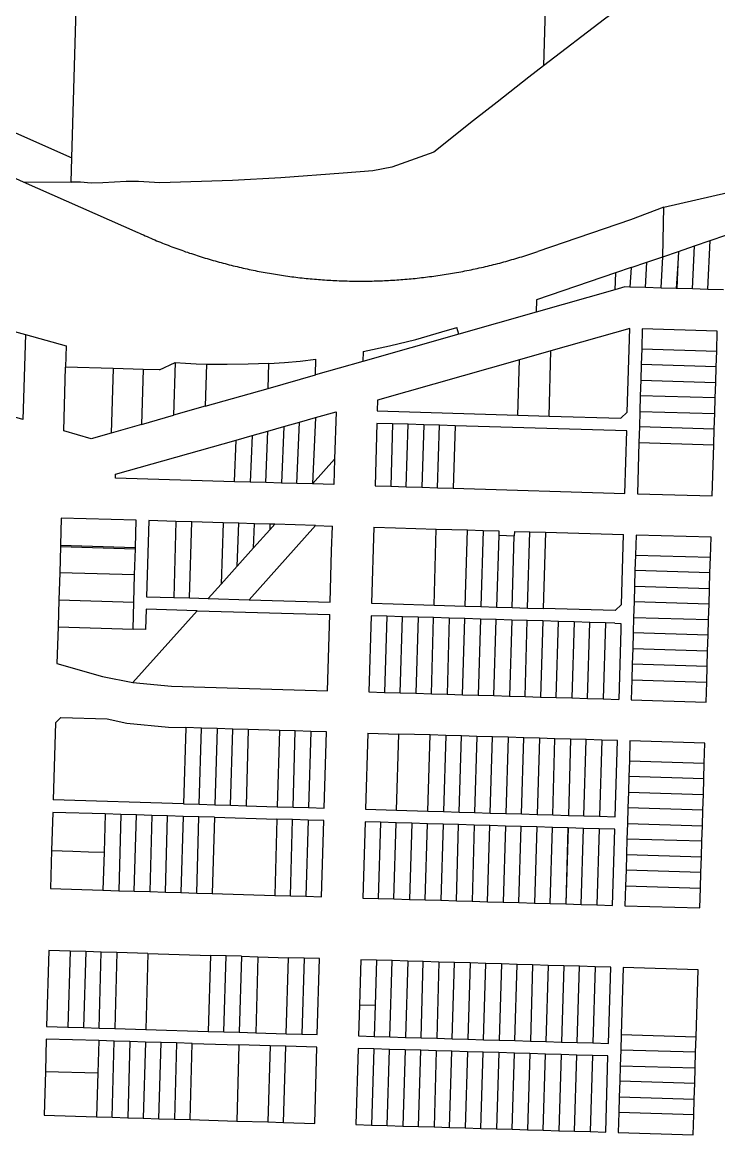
# Model space of a CAD drawing. Header units: inches. Extents: x 486468 to 494399, y 5455955 to 5460553.
# Drawn here: x 492407 to 492747, y 5458641 to 5459184 of the extents above; entities that cross this region are included whole.
import ezdxf

# ---------------------------------------------------------------- set-up
doc = ezdxf.new("R2010")
doc.units = ezdxf.units.IN
doc.header["$MEASUREMENT"] = 0
doc.layers.add('ParcelLines', color=10, linetype='Continuous')

msp = doc.modelspace()

# ---------------------------------------------------------------- linework, layer by layer
at = {"layer": 'ParcelLines', "color": 1}
for p, q in [((492671.869, 5459509.918), (492661.669, 5459162.562)), ((492431.517, 5459117.649), (492438.101, 5459342.089)), ((492101.501, 5459263.64), (492431.517, 5459117.649)), ((492310.019, 5459149.29), (492407.86, 5459105.993)), ((492431.169, 5459105.8), (492431.517, 5459117.649)), ((492720.437, 5459093.59), (492791.538, 5459109.91)), ((492407.86, 5459105.993), (492431.169, 5459105.8)), ((492407.86, 5459105.993), (492463.726, 5459081.256)), ((492719.868, 5459069.427), (492720.437, 5459093.59)), ((492735.272, 5459074.683), (492742.974, 5459077.298)), ((492742.974, 5459077.298), (492750.624, 5459079.9)), ((492719.868, 5459069.427), (492727.52, 5459072.037)), ((492727.52, 5459072.037), (492727.236, 5459066.012)), ((492727.52, 5459072.037), (492735.272, 5459074.683)), ((492734.309, 5459053.698), (492735.272, 5459074.683)), ((492704.415, 5459064.165), (492712.117, 5459066.781)), ((492711.409, 5459054.371), (492712.117, 5459066.781)), ((492712.117, 5459066.781), (492719.868, 5459069.427)), ((492696.823, 5459061.489), (492658.275, 5459048.311)), ((492696.823, 5459061.489), (492696.52, 5459053.289)), ((492704.415, 5459064.165), (492696.823, 5459061.489)), ((492704.415, 5459064.165), (492703.808, 5459054.596)), ((492727.236, 5459066.012), (492726.659, 5459053.922)), ((492696.52, 5459053.289), (492658.073, 5459042.351)), ((492701.371, 5459054.669), (492696.52, 5459053.289)), ((492703.808, 5459054.596), (492701.371, 5459054.669)), ((492711.409, 5459054.371), (492703.808, 5459054.596)), ((492719.059, 5459054.147), (492711.409, 5459054.371)), ((492726.409, 5459053.933), (492719.059, 5459054.147)), ((492726.659, 5459053.922), (492726.409, 5459053.933)), ((492734.309, 5459053.698), (492726.659, 5459053.922)), ((492741.908, 5459053.474), (492734.309, 5459053.698)), ((492749.508, 5459053.249), (492741.908, 5459053.474)), ((492658.275, 5459048.311), (492658.073, 5459042.351)), ((492658.073, 5459042.351), (492620.39, 5459031.63)), ((492383.382, 5459038.592), (492408.895, 5459031.445)), ((492612.042, 5459032.752), (492619.465, 5459034.906)), ((492620.39, 5459031.63), (492619.465, 5459034.906)), ((492703.768, 5459034.359), (492665.319, 5459023.448)), ((492702.568, 5458993.608), (492703.768, 5459034.359)), ((492709.868, 5459034.159), (492709.578, 5459024.458)), ((492746.468, 5459033.059), (492709.868, 5459034.159)), ((492408.895, 5459031.445), (492407.683, 5458990.034)), ((492408.895, 5459031.445), (492428.832, 5459025.861)), ((492620.39, 5459031.63), (492573.485, 5459018.285)), ((492746.168, 5459023.359), (492746.468, 5459033.059)), ((492428.832, 5459025.861), (492428.562, 5459015.536)), ((492573.635, 5459023.161), (492573.485, 5459018.285)), ((492665.319, 5459023.448), (492649.969, 5459019.088)), ((492664.419, 5458991.667), (492665.319, 5459023.448)), ((492709.578, 5459024.458), (492709.348, 5459016.858)), ((492709.578, 5459024.458), (492746.168, 5459023.359)), ((492745.938, 5459015.759), (492746.168, 5459023.359)), ((492474.305, 5459014.172), (492482.039, 5459017.79)), ((492482.039, 5459017.79), (492481.231, 5458992.039)), ((492527.66, 5459017.549), (492527.654, 5459017.29)), ((492550.416, 5459011.722), (492550.669, 5459019.372)), ((492573.485, 5459018.285), (492550.416, 5459011.722)), ((492649.969, 5459019.088), (492580.772, 5458999.456)), ((492427.649, 5458984.372), (492428.562, 5459015.536)), ((492451.738, 5459014.845), (492428.562, 5459015.536)), ((492451.738, 5459014.845), (492450.818, 5458983.386)), ((492466.31, 5459014.41), (492451.738, 5459014.845)), ((492466.31, 5459014.41), (492465.525, 5458987.57)), ((492474.305, 5459014.172), (492466.31, 5459014.41)), ((492497.241, 5459017.026), (492496.605, 5458996.413)), ((492527.355, 5459005.161), (492527.654, 5459017.29)), ((492709.348, 5459016.858), (492709.128, 5459009.208)), ((492745.708, 5459008.108), (492745.938, 5459015.759)), ((492527.355, 5459005.161), (492550.416, 5459011.722)), ((492709.128, 5459009.208), (492708.898, 5459001.608)), ((492745.478, 5459000.508), (492745.708, 5459008.108)), ((492496.605, 5458996.413), (492527.355, 5459005.161)), ((492708.898, 5459001.608), (492708.668, 5458993.958)), ((492407.683, 5458990.034), (492372.514, 5458999.884)), ((492496.605, 5458996.413), (492481.231, 5458992.039)), ((492580.772, 5458999.456), (492580.572, 5458994.206)), ((492745.248, 5458992.908), (492745.478, 5459000.508)), ((492465.525, 5458987.57), (492481.231, 5458992.039)), ((492542.723, 5458988.725), (492550.473, 5458990.915)), ((492550.473, 5458990.915), (492549.023, 5458958.515)), ((492550.473, 5458990.915), (492560.473, 5458993.756)), ((492560.473, 5458993.756), (492559.763, 5458970.685)), ((492580.572, 5458994.206), (492649.169, 5458992.127)), ((492649.169, 5458992.127), (492664.419, 5458991.667)), ((492664.419, 5458991.667), (492699.418, 5458990.608)), ((492699.418, 5458990.608), (492702.568, 5458993.608)), ((492708.668, 5458993.958), (492708.438, 5458986.358)), ((492708.668, 5458993.958), (492745.248, 5458992.908)), ((492745.008, 5458985.258), (492745.248, 5458992.908)), ((492465.525, 5458987.57), (492450.818, 5458983.386)), ((492527.275, 5458984.335), (492535.024, 5458986.535)), ((492535.024, 5458986.535), (492533.825, 5458958.964)), ((492535.024, 5458986.535), (492542.723, 5458988.725)), ((492580.422, 5458988.106), (492579.522, 5458957.605)), ((492588.022, 5458987.876), (492580.422, 5458988.106)), ((492588.022, 5458987.876), (492587.122, 5458957.375)), ((492595.671, 5458987.646), (492588.022, 5458987.876)), ((492594.722, 5458957.144), (492595.671, 5458987.646)), ((492603.271, 5458987.416), (492595.671, 5458987.646)), ((492603.271, 5458987.416), (492602.371, 5458956.915)), ((492610.87, 5458987.186), (492603.271, 5458987.416)), ((492609.97, 5458956.685), (492610.87, 5458987.186)), ((492618.52, 5458986.947), (492610.87, 5458987.186)), ((492618.52, 5458986.947), (492617.62, 5458956.445)), ((492702.268, 5458984.407), (492618.52, 5458986.947)), ((492708.438, 5458986.358), (492708.218, 5458978.757)), ((492745.008, 5458985.258), (492708.438, 5458986.358)), ((492744.778, 5458977.658), (492745.008, 5458985.258)), ((492440.991, 5458980.59), (492427.649, 5458984.372)), ((492450.818, 5458983.386), (492440.991, 5458980.59)), ((492452.928, 5458963.253), (492511.775, 5458979.944)), ((492511.775, 5458979.944), (492519.525, 5458982.145)), ((492519.525, 5458982.145), (492518.625, 5458959.414)), ((492519.525, 5458982.145), (492527.275, 5458984.335)), ((492526.225, 5458959.184), (492527.275, 5458984.335)), ((492701.368, 5458953.906), (492702.268, 5458984.407)), ((492708.218, 5458978.757), (492707.468, 5458953.756)), ((492744.018, 5458952.657), (492744.778, 5458977.658)), ((492549.023, 5458958.515), (492559.763, 5458970.685)), ((492559.763, 5458970.685), (492559.373, 5458958.205)), ((492452.878, 5458961.353), (492452.928, 5458963.253)), ((492510.975, 5458959.644), (492452.878, 5458961.353)), ((492518.625, 5458959.414), (492510.975, 5458959.644)), ((492526.225, 5458959.184), (492518.625, 5458959.414)), ((492533.825, 5458958.964), (492526.225, 5458959.184)), ((492541.423, 5458958.745), (492533.825, 5458958.964)), ((492549.023, 5458958.515), (492541.423, 5458958.745)), ((492559.373, 5458958.205), (492549.023, 5458958.515)), ((492579.522, 5458957.605), (492587.122, 5458957.375)), ((492587.122, 5458957.375), (492594.722, 5458957.144)), ((492594.722, 5458957.144), (492602.371, 5458956.915)), ((492602.371, 5458956.915), (492609.97, 5458956.685)), ((492609.97, 5458956.685), (492617.62, 5458956.445)), ((492617.62, 5458956.445), (492701.368, 5458953.906)), ((492707.468, 5458953.756), (492744.018, 5458952.657)), ((492426.429, 5458941.901), (492426.039, 5458928.601)), ((492462.978, 5458940.852), (492426.429, 5458941.901)), ((492462.587, 5458927.552), (492462.978, 5458940.852)), ((492469.077, 5458940.652), (492467.977, 5458903.502)), ((492482.376, 5458940.262), (492469.077, 5458940.652)), ((492482.376, 5458940.262), (492481.276, 5458903.107)), ((492490.076, 5458940.032), (492482.376, 5458940.262)), ((492488.976, 5458902.884), (492490.076, 5458940.032)), ((492505.325, 5458939.583), (492490.076, 5458940.032)), ((492505.325, 5458939.583), (492504.44, 5458909.703)), ((492512.975, 5458939.353), (492505.325, 5458939.583)), ((492512.314, 5458918.49), (492512.975, 5458939.353)), ((492520.625, 5458939.133), (492512.975, 5458939.353)), ((492550.463, 5458938.243), (492518.045, 5458902.023)), ((492520.276, 5458927.365), (492520.625, 5458939.133)), ((492528.143, 5458936.147), (492520.276, 5458927.365)), ((492528.225, 5458938.903), (492520.625, 5458939.133)), ((492528.225, 5458938.903), (492528.143, 5458936.147)), ((492528.143, 5458936.147), (492530.555, 5458938.833)), ((492530.555, 5458938.833), (492528.225, 5458938.903)), ((492550.463, 5458938.243), (492530.555, 5458938.833)), ((492550.463, 5458938.243), (492558.673, 5458938.003)), ((492578.872, 5458937.454), (492577.773, 5458900.304)), ((492608.271, 5458899.374), (492609.37, 5458936.534)), ((492609.37, 5458936.534), (492624.62, 5458936.065)), ((492624.62, 5458936.065), (492632.22, 5458935.835)), ((492632.22, 5458935.835), (492639.87, 5458935.605)), ((492639.82, 5458933.505), (492638.72, 5458898.455)), ((492639.87, 5458935.605), (492639.82, 5458933.505)), ((492639.82, 5458933.505), (492647.419, 5458933.255)), ((492646.319, 5458898.225), (492647.419, 5458933.255)), ((492647.469, 5458935.405), (492647.419, 5458933.255)), ((492647.469, 5458935.405), (492655.069, 5458935.185)), ((492655.069, 5458935.185), (492662.718, 5458934.955)), ((492662.718, 5458934.955), (492661.569, 5458897.765)), ((492662.718, 5458934.955), (492700.768, 5458933.805)), ((492699.759, 5458899.656), (492700.768, 5458933.805)), ((492706.818, 5458933.606), (492706.528, 5458923.856)), ((492743.417, 5458932.556), (492706.818, 5458933.606)), ((492743.127, 5458922.756), (492743.417, 5458932.556)), ((492426.019, 5458928.001), (492425.639, 5458915.201)), ((492426.039, 5458928.601), (492426.019, 5458928.001)), ((492462.197, 5458914.102), (492462.567, 5458926.902)), ((492462.567, 5458926.902), (492462.587, 5458927.552)), ((492520.276, 5458927.365), (492512.314, 5458918.49)), ((492706.528, 5458923.856), (492706.308, 5458916.256)), ((492742.897, 5458915.156), (492743.127, 5458922.756)), ((492425.639, 5458915.201), (492425.249, 5458902.001)), ((492512.314, 5458918.49), (492504.44, 5458909.703)), ((492706.308, 5458916.256), (492706.088, 5458908.656)), ((492742.667, 5458907.556), (492742.897, 5458915.156)), ((492461.807, 5458900.902), (492462.197, 5458914.102)), ((492504.44, 5458909.703), (492498.086, 5458902.612)), ((492467.977, 5458903.502), (492481.276, 5458903.107)), ((492706.088, 5458908.656), (492705.868, 5458901.006)), ((492742.437, 5458899.906), (492742.667, 5458907.556)), ((492425.249, 5458902.001), (492424.859, 5458888.801)), ((492425.249, 5458902.001), (492461.807, 5458900.902)), ((492461.427, 5458887.702), (492461.807, 5458900.902)), ((492481.276, 5458903.107), (492488.976, 5458902.884)), ((492488.976, 5458902.884), (492498.086, 5458902.612)), ((492498.086, 5458902.612), (492518.045, 5458902.023)), ((492518.045, 5458902.023), (492557.573, 5458900.853)), ((492608.271, 5458899.374), (492623.52, 5458898.915)), ((492623.52, 5458898.915), (492631.12, 5458898.685)), ((492631.12, 5458898.685), (492638.72, 5458898.455)), ((492638.72, 5458898.455), (492646.319, 5458898.225)), ((492646.319, 5458898.225), (492653.919, 5458897.995)), ((492696.589, 5458896.696), (492699.759, 5458899.656)), ((492705.868, 5458901.006), (492705.638, 5458893.406)), ((492742.217, 5458892.356), (492742.437, 5458899.906)), ((492467.827, 5458897.402), (492467.527, 5458887.502)), ((492492.776, 5458896.662), (492467.827, 5458897.402)), ((492492.776, 5458896.662), (492557.373, 5458894.753)), ((492556.274, 5458857.553), (492557.373, 5458894.753)), ((492577.623, 5458894.204), (492576.522, 5458857.054)), ((492585.221, 5458893.974), (492577.623, 5458894.204)), ((492585.221, 5458893.974), (492584.122, 5458856.824)), ((492592.871, 5458893.744), (492585.221, 5458893.974)), ((492591.772, 5458856.594), (492592.871, 5458893.744)), ((492600.471, 5458893.514), (492592.871, 5458893.744)), ((492608.071, 5458893.284), (492600.471, 5458893.514)), ((492615.721, 5458893.055), (492608.071, 5458893.284)), ((492615.721, 5458893.055), (492614.621, 5458855.915)), ((492623.32, 5458892.825), (492615.721, 5458893.055)), ((492622.171, 5458855.685), (492623.32, 5458892.825)), ((492630.97, 5458892.585), (492623.32, 5458892.825)), ((492653.919, 5458897.995), (492661.569, 5458897.765)), ((492696.589, 5458896.696), (492661.569, 5458897.765)), ((492705.638, 5458893.406), (492705.418, 5458885.856)), ((492424.859, 5458888.801), (492424.329, 5458870.851)), ((492424.859, 5458888.801), (492461.427, 5458887.702)), ((492467.527, 5458887.502), (492461.427, 5458887.702)), ((492630.97, 5458892.585), (492629.77, 5458855.455)), ((492638.57, 5458892.355), (492630.97, 5458892.585)), ((492646.169, 5458892.125), (492638.57, 5458892.355)), ((492646.169, 5458892.125), (492645.019, 5458855.005)), ((492653.769, 5458891.895), (492646.169, 5458892.125)), ((492652.669, 5458854.775), (492653.769, 5458891.895)), ((492661.369, 5458891.665), (492653.769, 5458891.895)), ((492661.369, 5458891.665), (492660.269, 5458854.545)), ((492668.969, 5458891.435), (492661.369, 5458891.665)), ((492667.869, 5458854.314), (492668.969, 5458891.435)), ((492676.619, 5458891.205), (492668.969, 5458891.435)), ((492676.619, 5458891.205), (492675.519, 5458854.084)), ((492684.219, 5458890.975), (492676.619, 5458891.205)), ((492683.119, 5458853.864), (492684.219, 5458890.975)), ((492691.869, 5458890.745), (492684.219, 5458890.975)), ((492696.469, 5458890.606), (492691.869, 5458890.745)), ((492696.469, 5458890.606), (492699.469, 5458890.506)), ((492699.369, 5458887.506), (492698.368, 5458853.405)), ((492699.469, 5458890.506), (492699.369, 5458887.506)), ((492741.987, 5458884.756), (492742.217, 5458892.356)), ((492705.418, 5458885.856), (492705.198, 5458878.206)), ((492741.987, 5458884.756), (492705.418, 5458885.856)), ((492741.768, 5458877.106), (492741.987, 5458884.756)), ((492705.198, 5458878.206), (492704.978, 5458870.605)), ((492741.538, 5458869.506), (492741.768, 5458877.106)), ((492424.329, 5458870.851), (492446.479, 5458864.651)), ((492704.978, 5458870.605), (492704.758, 5458862.955)), ((492741.308, 5458861.856), (492741.538, 5458869.506)), ((492446.479, 5458864.651), (492461.327, 5458861.602)), ((492461.327, 5458861.602), (492480.227, 5458859.852)), ((492704.758, 5458862.955), (492704.468, 5458853.205)), ((492741.018, 5458852.105), (492741.308, 5458861.856)), ((492480.227, 5458859.852), (492556.274, 5458857.553)), ((492576.522, 5458857.054), (492584.122, 5458856.824)), ((492584.122, 5458856.824), (492591.772, 5458856.594)), ((492591.772, 5458856.594), (492599.371, 5458856.374)), ((492599.371, 5458856.374), (492606.971, 5458856.144)), ((492606.971, 5458856.144), (492614.621, 5458855.915)), ((492614.621, 5458855.915), (492622.171, 5458855.685)), ((492622.171, 5458855.685), (492629.77, 5458855.455)), ((492629.77, 5458855.455), (492637.42, 5458855.225)), ((492637.42, 5458855.225), (492645.019, 5458855.005)), ((492645.019, 5458855.005), (492652.669, 5458854.775)), ((492652.669, 5458854.775), (492660.269, 5458854.545)), ((492660.269, 5458854.545), (492667.869, 5458854.314)), ((492667.869, 5458854.314), (492675.519, 5458854.084)), ((492675.519, 5458854.084), (492683.119, 5458853.864)), ((492683.119, 5458853.864), (492690.768, 5458853.635)), ((492690.768, 5458853.635), (492698.368, 5458853.405)), ((492704.468, 5458853.205), (492741.018, 5458852.105)), ((492426.288, 5458844.589), (492423.545, 5458842.001)), ((492426.288, 5458844.589), (492448.732, 5458843.92)), ((492448.732, 5458843.92), (492458.44, 5458841.747)), ((492423.545, 5458842.001), (492422.43, 5458804.351)), ((492458.44, 5458841.747), (492478.733, 5458839.855)), ((492478.733, 5458839.855), (492487.227, 5458839.602)), ((492494.827, 5458839.372), (492487.227, 5458839.602)), ((492502.426, 5458839.142), (492494.827, 5458839.372)), ((492502.426, 5458839.142), (492501.376, 5458801.962)), ((492510.075, 5458838.913), (492502.426, 5458839.142)), ((492517.675, 5458838.693), (492510.075, 5458838.913)), ((492532.926, 5458838.243), (492517.675, 5458838.693)), ((492540.524, 5458838.013), (492532.926, 5458838.243)), ((492548.174, 5458837.783), (492540.524, 5458838.013)), ((492555.774, 5458837.553), (492548.174, 5458837.783)), ((492554.673, 5458800.353), (492555.774, 5458837.553)), ((492575.922, 5458836.954), (492574.823, 5458799.753)), ((492575.922, 5458836.954), (492591.122, 5458836.504)), ((492590.022, 5458799.303), (492591.122, 5458836.504)), ((492606.372, 5458836.044), (492591.122, 5458836.504)), ((492605.222, 5458798.843), (492606.372, 5458836.044)), ((492614.021, 5458835.815), (492606.372, 5458836.044)), ((492621.62, 5458835.584), (492614.021, 5458835.815)), ((492629.22, 5458835.354), (492621.62, 5458835.584)), ((492629.22, 5458835.354), (492628.07, 5458798.154)), ((492636.82, 5458835.124), (492629.22, 5458835.354)), ((492644.42, 5458834.904), (492636.82, 5458835.124)), ((492652.02, 5458834.674), (492644.42, 5458834.904)), ((492659.67, 5458834.444), (492652.02, 5458834.674)), ((492659.67, 5458834.444), (492658.57, 5458797.244)), ((492667.27, 5458834.214), (492659.67, 5458834.444)), ((492674.919, 5458833.984), (492667.27, 5458834.214)), ((492682.518, 5458833.754), (492674.919, 5458833.984)), ((492690.118, 5458833.535), (492682.518, 5458833.754)), ((492690.118, 5458833.535), (492689.019, 5458796.335)), ((492697.768, 5458833.305), (492690.118, 5458833.535)), ((492696.669, 5458796.105), (492697.768, 5458833.305)), ((492703.868, 5458833.105), (492703.568, 5458823.355)), ((492740.417, 5458832.005), (492703.868, 5458833.105)), ((492740.117, 5458822.255), (492740.417, 5458832.005)), ((492703.568, 5458823.355), (492703.339, 5458815.755)), ((492703.568, 5458823.355), (492740.117, 5458822.255)), ((492739.887, 5458814.655), (492740.117, 5458822.255)), ((492703.339, 5458815.755), (492703.109, 5458808.105)), ((492739.657, 5458807.005), (492739.887, 5458814.655)), ((492703.109, 5458808.105), (492702.879, 5458800.505)), ((492739.427, 5458799.405), (492739.657, 5458807.005)), ((492486.127, 5458802.422), (492422.43, 5458804.351)), ((492486.127, 5458802.422), (492493.727, 5458802.192)), ((492493.727, 5458802.192), (492501.376, 5458801.962)), ((492501.376, 5458801.962), (492508.975, 5458801.733)), ((492508.975, 5458801.733), (492516.575, 5458801.503)), ((492516.575, 5458801.503), (492531.825, 5458801.043)), ((492531.825, 5458801.043), (492539.475, 5458800.813)), ((492539.475, 5458800.813), (492547.074, 5458800.583)), ((492547.074, 5458800.583), (492554.673, 5458800.353)), ((492702.879, 5458800.505), (492702.639, 5458792.855)), ((492739.427, 5458799.405), (492702.879, 5458800.505)), ((492422.23, 5458798.251), (492421.71, 5458779.651)), ((492447.828, 5458797.481), (492422.23, 5458798.251)), ((492455.428, 5458797.251), (492447.828, 5458797.481)), ((492455.428, 5458797.251), (492454.428, 5458760.061)), ((492463.078, 5458797.012), (492455.428, 5458797.251)), ((492470.678, 5458796.782), (492463.078, 5458797.012)), ((492478.327, 5458796.552), (492470.678, 5458796.782)), ((492485.927, 5458796.322), (492478.327, 5458796.552)), ((492485.927, 5458796.322), (492484.827, 5458759.151)), ((492493.527, 5458796.092), (492485.927, 5458796.322)), ((492492.476, 5458758.921), (492493.527, 5458796.092)), ((492501.176, 5458795.862), (492493.527, 5458796.092)), ((492501.176, 5458795.862), (492531.625, 5458794.943)), ((492539.275, 5458794.713), (492531.625, 5458794.943)), ((492574.823, 5458799.753), (492590.022, 5458799.303)), ((492590.022, 5458799.303), (492605.222, 5458798.843)), ((492605.222, 5458798.843), (492612.821, 5458798.614)), ((492612.821, 5458798.614), (492620.471, 5458798.384)), ((492620.471, 5458798.384), (492628.07, 5458798.154)), ((492628.07, 5458798.154), (492635.72, 5458797.924)), ((492635.72, 5458797.924), (492643.32, 5458797.704)), ((492643.32, 5458797.704), (492650.92, 5458797.474)), ((492650.92, 5458797.474), (492658.57, 5458797.244)), ((492658.57, 5458797.244), (492666.169, 5458797.014)), ((492666.169, 5458797.014), (492673.819, 5458796.784)), ((492673.819, 5458796.784), (492681.419, 5458796.555)), ((492681.419, 5458796.555), (492689.019, 5458796.335)), ((492689.019, 5458796.335), (492696.669, 5458796.105)), ((492739.188, 5458791.755), (492739.427, 5458799.405)), ((492546.875, 5458794.483), (492539.275, 5458794.713)), ((492546.875, 5458794.483), (492545.774, 5458757.332)), ((492554.523, 5458794.252), (492546.875, 5458794.483)), ((492553.424, 5458757.102), (492554.523, 5458794.252)), ((492574.623, 5458793.653), (492573.473, 5458756.453)), ((492582.223, 5458793.423), (492574.623, 5458793.653)), ((492589.872, 5458793.193), (492582.223, 5458793.423)), ((492597.422, 5458792.973), (492589.872, 5458793.193)), ((492605.021, 5458792.743), (492597.422, 5458792.973)), ((492603.922, 5458755.564), (492605.021, 5458792.743)), ((492612.671, 5458792.514), (492605.021, 5458792.743)), ((492612.671, 5458792.514), (492611.571, 5458755.344)), ((492620.271, 5458792.284), (492612.671, 5458792.514)), ((492619.171, 5458755.124), (492620.271, 5458792.284)), ((492627.92, 5458792.054), (492620.271, 5458792.284)), ((492627.92, 5458792.054), (492626.821, 5458754.904)), ((492635.52, 5458791.834), (492627.92, 5458792.054)), ((492634.421, 5458754.674), (492635.52, 5458791.834)), ((492643.12, 5458791.604), (492635.52, 5458791.834)), ((492643.12, 5458791.604), (492642.02, 5458754.454)), ((492650.77, 5458791.374), (492643.12, 5458791.604)), ((492649.67, 5458754.234), (492650.77, 5458791.374)), ((492658.369, 5458791.144), (492650.77, 5458791.374)), ((492658.369, 5458791.144), (492657.27, 5458754.014)), ((492666.019, 5458790.914), (492658.369, 5458791.144)), ((492664.92, 5458753.794), (492666.019, 5458790.914)), ((492673.619, 5458790.684), (492666.019, 5458790.914)), ((492673.619, 5458790.684), (492672.52, 5458753.574)), ((492673.719, 5458790.684), (492672.62, 5458753.564)), ((492673.719, 5458790.684), (492673.619, 5458790.684)), ((492681.219, 5458790.465), (492673.719, 5458790.684)), ((492680.119, 5458753.345), (492681.219, 5458790.465)), ((492688.869, 5458790.235), (492681.219, 5458790.465)), ((492688.869, 5458790.235), (492687.769, 5458753.124)), ((492696.469, 5458790.005), (492688.869, 5458790.235)), ((492695.368, 5458752.904), (492696.469, 5458790.005)), ((492702.639, 5458792.855), (492702.409, 5458785.255)), ((492702.639, 5458792.855), (492739.188, 5458791.755)), ((492738.958, 5458784.155), (492739.188, 5458791.755)), ((492702.409, 5458785.255), (492702.179, 5458777.655)), ((492738.958, 5458784.155), (492702.409, 5458785.255)), ((492738.728, 5458776.555), (492738.958, 5458784.155)), ((492421.71, 5458779.651), (492421.19, 5458761.056)), ((492432.08, 5458779.331), (492439.679, 5458779.091)), ((492439.679, 5458779.091), (492447.298, 5458778.851)), ((492702.179, 5458777.655), (492701.948, 5458770.005)), ((492702.179, 5458777.655), (492738.728, 5458776.555)), ((492738.498, 5458768.904), (492738.728, 5458776.555)), ((492701.948, 5458770.005), (492701.718, 5458762.404)), ((492738.498, 5458768.904), (492701.948, 5458770.005)), ((492738.268, 5458761.304), (492738.498, 5458768.904)), ((492701.718, 5458762.404), (492701.418, 5458752.704)), ((492701.718, 5458762.404), (492738.268, 5458761.304)), ((492421.19, 5458761.056), (492446.778, 5458760.291)), ((492446.778, 5458760.291), (492454.428, 5458760.061)), ((492454.428, 5458760.061), (492462.028, 5458759.831)), ((492462.028, 5458759.831), (492469.678, 5458759.601)), ((492469.678, 5458759.601), (492477.278, 5458759.371)), ((492477.278, 5458759.371), (492484.827, 5458759.151)), ((492484.827, 5458759.151), (492492.476, 5458758.921)), ((492492.476, 5458758.921), (492500.076, 5458758.691)), ((492500.076, 5458758.691), (492530.575, 5458757.782)), ((492530.575, 5458757.782), (492538.175, 5458757.562)), ((492538.175, 5458757.562), (492545.774, 5458757.332)), ((492545.774, 5458757.332), (492553.424, 5458757.102)), ((492737.968, 5458751.604), (492738.268, 5458761.304)), ((492573.473, 5458756.453), (492581.073, 5458756.233)), ((492581.073, 5458756.233), (492588.723, 5458756.003)), ((492588.723, 5458756.003), (492596.322, 5458755.783)), ((492596.322, 5458755.783), (492603.922, 5458755.564)), ((492603.922, 5458755.564), (492611.571, 5458755.344)), ((492611.571, 5458755.344), (492619.171, 5458755.124)), ((492619.171, 5458755.124), (492626.821, 5458754.904)), ((492626.821, 5458754.904), (492634.421, 5458754.674)), ((492634.421, 5458754.674), (492642.02, 5458754.454)), ((492642.02, 5458754.454), (492649.67, 5458754.234)), ((492649.67, 5458754.234), (492657.27, 5458754.014)), ((492657.27, 5458754.014), (492664.92, 5458753.794)), ((492664.92, 5458753.794), (492672.52, 5458753.574)), ((492672.52, 5458753.574), (492672.62, 5458753.564)), ((492672.62, 5458753.564), (492680.119, 5458753.345)), ((492680.119, 5458753.345), (492687.769, 5458753.124)), ((492687.769, 5458753.124), (492695.368, 5458752.904)), ((492701.418, 5458752.704), (492737.968, 5458751.604)), ((492420.33, 5458730.85), (492419.28, 5458693.75)), ((492430.68, 5458730.54), (492420.33, 5458730.85)), ((492438.33, 5458730.31), (492430.68, 5458730.54)), ((492438.33, 5458730.31), (492437.28, 5458693.21)), ((492445.929, 5458730.08), (492438.33, 5458730.31)), ((492444.829, 5458692.99), (492445.929, 5458730.08)), ((492453.578, 5458729.86), (492445.929, 5458730.08)), ((492453.578, 5458729.86), (492452.479, 5458692.76)), ((492468.728, 5458729.401), (492453.578, 5458729.86)), ((492468.728, 5458729.401), (492467.728, 5458692.301)), ((492468.728, 5458729.401), (492499.226, 5458728.491)), ((492499.226, 5458728.491), (492498.127, 5458691.391)), ((492506.826, 5458728.261), (492499.226, 5458728.491)), ((492505.726, 5458691.161), (492506.826, 5458728.261)), ((492514.376, 5458728.042), (492506.826, 5458728.261)), ((492514.376, 5458728.042), (492513.276, 5458690.942)), ((492514.376, 5458728.042), (492522.362, 5458727.801)), ((492522.362, 5458727.801), (492521.259, 5458690.701)), ((492522.362, 5458727.801), (492537.274, 5458727.352)), ((492536.175, 5458690.252), (492537.274, 5458727.352)), ((492544.874, 5458727.132), (492537.274, 5458727.352)), ((492552.474, 5458726.902), (492544.874, 5458727.132)), ((492551.324, 5458689.802), (492552.474, 5458726.902)), ((492572.624, 5458726.353), (492571.944, 5458704.403)), ((492580.223, 5458726.123), (492572.624, 5458726.353)), ((492587.772, 5458725.903), (492580.223, 5458726.123)), ((492595.422, 5458725.673), (492587.772, 5458725.903)), ((492603.022, 5458725.444), (492595.422, 5458725.673)), ((492610.672, 5458725.214), (492603.022, 5458725.444)), ((492610.672, 5458725.214), (492609.572, 5458688.013)), ((492618.272, 5458724.984), (492610.672, 5458725.214)), ((492617.172, 5458687.783), (492618.272, 5458724.984)), ((492625.871, 5458724.764), (492618.272, 5458724.984)), ((492625.871, 5458724.764), (492624.771, 5458687.563)), ((492633.52, 5458724.534), (492625.871, 5458724.764)), ((492632.421, 5458687.333), (492633.52, 5458724.534)), ((492641.12, 5458724.303), (492633.52, 5458724.534)), ((492641.12, 5458724.303), (492640.021, 5458687.103)), ((492648.77, 5458724.073), (492641.12, 5458724.303)), ((492647.671, 5458686.873), (492648.77, 5458724.073)), ((492656.37, 5458723.843), (492648.77, 5458724.073)), ((492656.37, 5458723.843), (492655.271, 5458686.643)), ((492663.97, 5458723.613), (492656.37, 5458723.843)), ((492663.97, 5458723.613), (492662.87, 5458686.423)), ((492671.62, 5458723.384), (492663.97, 5458723.613)), ((492671.62, 5458723.384), (492670.519, 5458686.194)), ((492679.22, 5458723.164), (492671.62, 5458723.384)), ((492678.119, 5458685.964), (492679.22, 5458723.164)), ((492686.869, 5458722.934), (492679.22, 5458723.164)), ((492686.869, 5458722.934), (492685.669, 5458685.734)), ((492694.469, 5458722.704), (492686.869, 5458722.934)), ((492693.319, 5458685.504), (492694.469, 5458722.704)), ((492700.569, 5458722.504), (492699.579, 5458689.904)), ((492737.067, 5458721.404), (492700.569, 5458722.504)), ((492736.118, 5458688.804), (492737.067, 5458721.404)), ((492571.944, 5458704.403), (492571.474, 5458689.153)), ((492571.944, 5458704.403), (492579.543, 5458704.153)), ((492419.28, 5458693.75), (492429.68, 5458693.44)), ((492429.68, 5458693.44), (492437.28, 5458693.21)), ((492437.28, 5458693.21), (492444.829, 5458692.99)), ((492444.829, 5458692.99), (492452.479, 5458692.76)), ((492452.479, 5458692.76), (492467.728, 5458692.301)), ((492467.728, 5458692.301), (492498.127, 5458691.391)), ((492419.13, 5458687.65), (492418.68, 5458671.849)), ((492444.679, 5458686.89), (492419.13, 5458687.65)), ((492452.279, 5458686.66), (492444.679, 5458686.89)), ((492459.878, 5458686.43), (492452.279, 5458686.66)), ((492467.528, 5458686.201), (492459.878, 5458686.43)), ((492498.127, 5458691.391), (492505.726, 5458691.161)), ((492505.726, 5458691.161), (492513.276, 5458690.942)), ((492513.276, 5458690.942), (492521.259, 5458690.701)), ((492521.259, 5458690.701), (492536.175, 5458690.252)), ((492536.175, 5458690.252), (492543.775, 5458690.022)), ((492543.775, 5458690.022), (492551.324, 5458689.802)), ((492571.474, 5458689.153), (492579.073, 5458688.933)), ((492579.073, 5458688.933), (492586.673, 5458688.703)), ((492586.673, 5458688.703), (492594.322, 5458688.473)), ((492594.322, 5458688.473), (492601.922, 5458688.243)), ((492601.922, 5458688.243), (492609.572, 5458688.013)), ((492609.572, 5458688.013), (492617.172, 5458687.783)), ((492617.172, 5458687.783), (492624.771, 5458687.563)), ((492624.771, 5458687.563), (492632.421, 5458687.333)), ((492632.421, 5458687.333), (492640.021, 5458687.103)), ((492640.021, 5458687.103), (492647.671, 5458686.873)), ((492647.671, 5458686.873), (492655.271, 5458686.643)), ((492655.271, 5458686.643), (492662.87, 5458686.423)), ((492662.87, 5458686.423), (492670.519, 5458686.194)), ((492699.579, 5458689.904), (492699.349, 5458682.304)), ((492699.579, 5458689.904), (492736.118, 5458688.804)), ((492735.898, 5458681.204), (492736.118, 5458688.804)), ((492467.528, 5458686.201), (492466.429, 5458649.001)), ((492475.078, 5458685.981), (492467.528, 5458686.201)), ((492482.677, 5458685.751), (492475.078, 5458685.981)), ((492490.327, 5458685.521), (492482.677, 5458685.751)), ((492490.327, 5458685.521), (492513.126, 5458684.842)), ((492513.126, 5458684.842), (492512.027, 5458647.642)), ((492528.375, 5458684.382), (492513.126, 5458684.842)), ((492535.975, 5458684.152), (492528.375, 5458684.382)), ((492551.174, 5458683.702), (492535.975, 5458684.152)), ((492550.075, 5458646.502), (492551.174, 5458683.702)), ((492571.273, 5458683.103), (492570.173, 5458645.902)), ((492578.873, 5458682.873), (492571.273, 5458683.103)), ((492586.523, 5458682.633), (492578.873, 5458682.873)), ((492594.123, 5458682.402), (492586.523, 5458682.633)), ((492594.123, 5458682.402), (492593.023, 5458645.222)), ((492601.772, 5458682.173), (492594.123, 5458682.402)), ((492609.372, 5458681.943), (492601.772, 5458682.173)), ((492609.372, 5458681.943), (492608.272, 5458644.763)), ((492616.972, 5458681.713), (492609.372, 5458681.943)), ((492615.872, 5458644.533), (492616.972, 5458681.713)), ((492624.621, 5458681.483), (492616.972, 5458681.713)), ((492624.621, 5458681.483), (492623.521, 5458644.303)), ((492632.221, 5458681.253), (492624.621, 5458681.483)), ((492631.121, 5458644.073), (492632.221, 5458681.253)), ((492639.871, 5458681.023), (492632.221, 5458681.253)), ((492639.871, 5458681.023), (492638.771, 5458643.843)), ((492647.471, 5458680.793), (492639.871, 5458681.023)), ((492670.519, 5458686.194), (492678.119, 5458685.964)), ((492678.119, 5458685.964), (492685.669, 5458685.734)), ((492685.669, 5458685.734), (492693.319, 5458685.504)), ((492699.349, 5458682.304), (492699.109, 5458674.654)), ((492735.898, 5458681.204), (492699.349, 5458682.304)), ((492735.668, 5458673.553), (492735.898, 5458681.204)), ((492646.371, 5458643.613), (492647.471, 5458680.793)), ((492655.071, 5458680.563), (492647.471, 5458680.793)), ((492655.071, 5458680.563), (492653.921, 5458643.393)), ((492662.721, 5458680.323), (492655.071, 5458680.563)), ((492661.57, 5458643.164), (492662.721, 5458680.323)), ((492670.319, 5458680.094), (492662.721, 5458680.323)), ((492670.319, 5458680.094), (492669.17, 5458642.944)), ((492677.969, 5458679.864), (492670.319, 5458680.094)), ((492676.77, 5458642.714), (492677.969, 5458679.864)), ((492685.519, 5458679.634), (492677.969, 5458679.864)), ((492685.519, 5458679.634), (492684.42, 5458642.484)), ((492693.119, 5458679.404), (492685.519, 5458679.634)), ((492692.02, 5458642.253), (492693.119, 5458679.404)), ((492418.68, 5458671.849), (492418.081, 5458650.449)), ((492444.239, 5458671.15), (492443.629, 5458649.69)), ((492699.109, 5458674.654), (492698.879, 5458667.054)), ((492699.109, 5458674.654), (492735.668, 5458673.553)), ((492735.448, 5458665.953), (492735.668, 5458673.553)), ((492698.879, 5458667.054), (492698.65, 5458659.454)), ((492735.448, 5458665.953), (492698.879, 5458667.054)), ((492735.228, 5458658.353), (492735.448, 5458665.953)), ((492698.65, 5458659.454), (492698.42, 5458651.803)), ((492698.65, 5458659.454), (492735.228, 5458658.353)), ((492734.998, 5458650.703), (492735.228, 5458658.353)), ((492418.081, 5458650.449), (492443.629, 5458649.69)), ((492443.629, 5458649.69), (492451.229, 5458649.46)), ((492451.229, 5458649.46), (492458.829, 5458649.23)), ((492458.829, 5458649.23), (492466.429, 5458649.001)), ((492466.429, 5458649.001), (492474.028, 5458648.781)), ((492474.028, 5458648.781), (492481.677, 5458648.551)), ((492481.677, 5458648.551), (492489.227, 5458648.331)), ((492698.42, 5458651.803), (492698.12, 5458642.053)), ((492734.998, 5458650.703), (492698.42, 5458651.803)), ((492734.718, 5458640.953), (492734.998, 5458650.703)), ((492489.227, 5458648.331), (492512.027, 5458647.642)), ((492512.027, 5458647.642), (492527.275, 5458647.182)), ((492527.275, 5458647.182), (492534.875, 5458646.952)), ((492534.875, 5458646.952), (492550.075, 5458646.502)), ((492570.173, 5458645.902), (492577.773, 5458645.672)), ((492577.773, 5458645.672), (492585.423, 5458645.442)), ((492585.423, 5458645.442), (492593.023, 5458645.222)), ((492593.023, 5458645.222), (492600.673, 5458644.993)), ((492600.673, 5458644.993), (492608.272, 5458644.763)), ((492608.272, 5458644.763), (492615.872, 5458644.533)), ((492615.872, 5458644.533), (492623.521, 5458644.303)), ((492623.521, 5458644.303), (492631.121, 5458644.073)), ((492631.121, 5458644.073), (492638.771, 5458643.843)), ((492638.771, 5458643.843), (492646.371, 5458643.613)), ((492646.371, 5458643.613), (492653.921, 5458643.393)), ((492653.921, 5458643.393), (492661.57, 5458643.164)), ((492661.57, 5458643.164), (492669.17, 5458642.944)), ((492669.17, 5458642.944), (492676.77, 5458642.714)), ((492676.77, 5458642.714), (492684.42, 5458642.484)), ((492684.42, 5458642.484), (492692.02, 5458642.253)), ((492698.12, 5458642.053), (492734.718, 5458640.953))]:
    msp.add_line(p, q, dxfattribs=at)
for points in [[(492704.118, 5459192.614), (492700.218, 5459191.624), (492699.868, 5459191.464), (492691.428, 5459185.413), (492661.669, 5459162.562)], [(492661.669, 5459162.562), (492654.559, 5459157.022), (492639.019, 5459144.911), (492627.589, 5459135.911), (492608.17, 5459120.36)], [(492608.17, 5459120.36), (492587.631, 5459113.14), (492578.422, 5459111.358), (492563.922, 5459110.148), (492533.473, 5459107.857), (492510.015, 5459106.537), (492474.426, 5459105.506)], [(492474.426, 5459105.506), (492464.096, 5459106.096), (492458.026, 5459106.106), (492446.776, 5459105.506), (492441.026, 5459105.306), (492435.778, 5459105.875), (492431.169, 5459105.8)], [(492720.437, 5459093.59), (492704.118, 5459087.361), (492658.969, 5459071.959)], [(492463.726, 5459081.256), (492464.646, 5459080.836), (492465.556, 5459080.426), (492466.476, 5459080.016), (492467.396, 5459079.606), (492468.316, 5459079.206), (492469.246, 5459078.796), (492470.166, 5459078.406), (492471.096, 5459078.006), (492472.026, 5459077.626), (492472.946, 5459077.236), (492473.886, 5459076.856), (492474.816, 5459076.476), (492475.746, 5459076.096), (492476.686, 5459075.726), (492477.616, 5459075.356), (492478.556, 5459074.996), (492479.496, 5459074.636), (492480.436, 5459074.276), (492481.375, 5459073.926), (492482.325, 5459073.576), (492483.265, 5459073.226), (492484.215, 5459072.886), (492485.165, 5459072.546), (492486.115, 5459072.216), (492487.065, 5459071.876), (492488.015, 5459071.556), (492488.965, 5459071.226), (492489.915, 5459070.906), (492490.875, 5459070.586), (492491.835, 5459070.276), (492492.785, 5459069.966), (492493.745, 5459069.666), (492494.705, 5459069.356), (492495.665, 5459069.066), (492496.635, 5459068.766), (492497.595, 5459068.476), (492498.555, 5459068.186), (492499.525, 5459067.906), (492500.495, 5459067.626), (492501.455, 5459067.346), (492502.425, 5459067.076), (492503.395, 5459066.806), (492504.365, 5459066.546), (492505.335, 5459066.286), (492506.315, 5459066.026), (492507.285, 5459065.776), (492508.265, 5459065.526), (492509.235, 5459065.276), (492510.215, 5459065.036), (492511.195, 5459064.796), (492512.175, 5459064.566), (492513.155, 5459064.336), (492514.135, 5459064.106), (492515.115, 5459063.876), (492516.095, 5459063.666), (492517.075, 5459063.446), (492518.064, 5459063.236), (492519.044, 5459063.026), (492520.034, 5459062.826), (492521.014, 5459062.616), (492522.004, 5459062.426), (492522.993, 5459062.236), (492523.983, 5459062.046), (492524.963, 5459061.856), (492525.953, 5459061.676), (492526.943, 5459061.496), (492527.943, 5459061.326), (492528.933, 5459061.156), (492529.923, 5459060.986), (492530.913, 5459060.826), (492531.913, 5459060.666), (492532.903, 5459060.516), (492533.903, 5459060.366), (492534.893, 5459060.216), (492535.893, 5459060.076), (492536.893, 5459059.937), (492537.883, 5459059.797), (492538.883, 5459059.667), (492539.883, 5459059.537), (492540.883, 5459059.417), (492541.883, 5459059.297), (492542.883, 5459059.177), (492543.883, 5459059.067), (492544.883, 5459058.957), (492545.883, 5459058.857), (492546.883, 5459058.757), (492547.883, 5459058.657), (492548.883, 5459058.567), (492549.883, 5459058.477), (492550.893, 5459058.387), (492551.893, 5459058.307), (492552.893, 5459058.227), (492553.902, 5459058.157), (492554.902, 5459058.087), (492555.912, 5459058.027), (492556.912, 5459057.957), (492557.922, 5459057.907), (492558.922, 5459057.847), (492559.932, 5459057.797), (492560.932, 5459057.757), (492561.942, 5459057.707), (492562.942, 5459057.667), (492563.952, 5459057.637), (492564.952, 5459057.607), (492565.962, 5459057.577), (492566.972, 5459057.557), (492567.972, 5459057.537), (492568.982, 5459057.517), (492569.982, 5459057.507), (492570.992, 5459057.507), (492572.002, 5459057.497), (492573.002, 5459057.497), (492574.012, 5459057.507), (492575.022, 5459057.507), (492576.022, 5459057.527), (492577.032, 5459057.537), (492578.032, 5459057.557), (492579.042, 5459057.587), (492580.052, 5459057.607), (492581.052, 5459057.637), (492582.062, 5459057.677), (492583.062, 5459057.717), (492584.072, 5459057.757), (492585.072, 5459057.807), (492586.082, 5459057.857), (492587.082, 5459057.907), (492588.091, 5459057.967), (492589.091, 5459058.027), (492590.101, 5459058.097), (492591.101, 5459058.167), (492592.101, 5459058.248), (492593.111, 5459058.318), (492594.111, 5459058.408), (492595.111, 5459058.488), (492596.121, 5459058.578), (492597.121, 5459058.668), (492598.12, 5459058.768), (492599.12, 5459058.868), (492600.12, 5459058.978), (492601.12, 5459059.088), (492602.12, 5459059.198), (492603.12, 5459059.318), (492604.12, 5459059.438), (492605.12, 5459059.558)], [(492741.908, 5459053.474), (492741.908, 5459053.504), (492742.974, 5459077.298)], [(492605.12, 5459059.558), (492606.14, 5459059.688), (492607.15, 5459059.818), (492608.17, 5459059.958), (492609.18, 5459060.098), (492610.2, 5459060.238), (492611.21, 5459060.388), (492612.23, 5459060.548), (492613.24, 5459060.698), (492614.25, 5459060.858), (492615.27, 5459061.018), (492616.28, 5459061.188), (492617.29, 5459061.358), (492618.3, 5459061.538), (492619.31, 5459061.718), (492620.32, 5459061.898), (492621.32, 5459062.088), (492622.329, 5459062.278), (492623.339, 5459062.468), (492624.339, 5459062.668), (492625.349, 5459062.868), (492626.349, 5459063.078), (492627.359, 5459063.288), (492628.359, 5459063.498), (492629.359, 5459063.718), (492630.359, 5459063.938), (492631.359, 5459064.158), (492632.359, 5459064.388), (492633.359, 5459064.618), (492634.359, 5459064.858), (492635.349, 5459065.098), (492636.349, 5459065.338), (492637.339, 5459065.588), (492638.339, 5459065.838), (492639.329, 5459066.088), (492640.319, 5459066.349), (492641.309, 5459066.609), (492642.299, 5459066.879), (492643.289, 5459067.149), (492644.279, 5459067.419), (492645.269, 5459067.699), (492646.249, 5459067.979), (492647.239, 5459068.259), (492648.219, 5459068.549), (492649.209, 5459068.839), (492650.189, 5459069.139), (492651.169, 5459069.429), (492652.149, 5459069.739), (492653.129, 5459070.039), (492654.099, 5459070.349), (492655.079, 5459070.669), (492656.049, 5459070.989), (492657.029, 5459071.309), (492657.999, 5459071.629), (492658.969, 5459071.959)], [(492719.059, 5459054.147), (492719.059, 5459054.167), (492719.868, 5459069.427)], [(492727.236, 5459066.012), (492727.216, 5459066.012), (492726.409, 5459053.933)], [(492573.635, 5459023.161), (492586.553, 5459025.884), (492599.361, 5459029.082), (492612.042, 5459032.752)], [(492482.039, 5459017.79), (492487.102, 5459017.462), (492492.17, 5459017.208), (492497.241, 5459017.026)], [(492497.241, 5459017.026), (492507.384, 5459016.912), (492517.527, 5459017.086), (492527.66, 5459017.549)], [(492527.654, 5459017.29), (492535.34, 5459017.819), (492543.013, 5459018.513), (492550.669, 5459019.372)], [(492649.169, 5458992.127), (492649.169, 5458992.157), (492649.969, 5459019.088)], [(492745.938, 5459015.759), (492745.918, 5459015.759), (492709.348, 5459016.858)], [(492709.128, 5459009.208), (492745.668, 5459008.108), (492745.708, 5459008.108)], [(492745.478, 5459000.508), (492745.468, 5459000.508), (492708.918, 5459001.608), (492708.898, 5459001.608)], [(492541.423, 5458958.745), (492541.423, 5458958.755), (492542.723, 5458988.725)], [(492510.975, 5458959.644), (492510.975, 5458959.654), (492511.775, 5458979.944)], [(492708.218, 5458978.757), (492744.768, 5458977.658), (492744.778, 5458977.658)], [(492557.573, 5458900.853), (492558.313, 5458925.903), (492558.673, 5458938.003)], [(492578.872, 5458937.454), (492589.422, 5458937.134), (492609.37, 5458936.534)], [(492623.52, 5458898.915), (492623.52, 5458898.955), (492624.62, 5458936.065)], [(492632.22, 5458935.835), (492631.12, 5458898.705), (492631.12, 5458898.685)], [(492653.919, 5458897.995), (492653.919, 5458898.005), (492655.069, 5458935.185)], [(492426.019, 5458928.001), (492462.527, 5458926.902), (492462.567, 5458926.902)], [(492426.039, 5458928.601), (492462.527, 5458927.552), (492462.587, 5458927.552)], [(492706.528, 5458923.856), (492706.618, 5458923.856), (492743.117, 5458922.756), (492743.127, 5458922.756)], [(492462.197, 5458914.102), (492462.177, 5458914.102), (492425.639, 5458915.201)], [(492742.897, 5458915.156), (492706.368, 5458916.256), (492706.308, 5458916.256)], [(492706.088, 5458908.656), (492706.118, 5458908.656), (492742.667, 5458907.556)], [(492577.773, 5458900.304), (492588.271, 5458899.984), (492608.271, 5458899.374)], [(492742.437, 5458899.906), (492742.417, 5458899.906), (492705.868, 5458901.006)], [(492492.776, 5458896.662), (492492.776, 5458896.652), (492461.327, 5458861.602)], [(492600.471, 5458893.514), (492600.471, 5458893.504), (492599.371, 5458856.374)], [(492606.971, 5458856.144), (492606.971, 5458856.154), (492608.071, 5458893.254), (492608.071, 5458893.284)], [(492705.638, 5458893.406), (492705.668, 5458893.406), (492742.217, 5458892.356)], [(492637.42, 5458855.225), (492637.42, 5458855.255), (492638.57, 5458892.355)], [(492691.869, 5458890.745), (492690.768, 5458853.655), (492690.768, 5458853.635)], [(492705.198, 5458878.206), (492705.218, 5458878.206), (492741.768, 5458877.106)], [(492741.538, 5458869.506), (492741.518, 5458869.506), (492704.978, 5458870.605)], [(492704.758, 5458862.955), (492704.768, 5458862.955), (492741.268, 5458861.856), (492741.308, 5458861.856)], [(492487.227, 5458839.602), (492487.227, 5458839.552), (492486.127, 5458802.452), (492486.127, 5458802.422)], [(492493.727, 5458802.192), (492493.727, 5458802.202), (492494.827, 5458839.372)], [(492508.975, 5458801.733), (492510.075, 5458838.903), (492510.075, 5458838.913)], [(492517.675, 5458838.693), (492517.675, 5458838.653), (492516.575, 5458801.503)], [(492532.926, 5458838.243), (492531.825, 5458801.053), (492531.825, 5458801.043)], [(492539.475, 5458800.813), (492540.524, 5458838.003), (492540.524, 5458838.013)], [(492548.174, 5458837.783), (492548.174, 5458837.753), (492547.074, 5458800.603), (492547.074, 5458800.583)], [(492614.021, 5458835.815), (492614.021, 5458835.805), (492612.821, 5458798.614)], [(492620.471, 5458798.384), (492621.62, 5458835.554), (492621.62, 5458835.584)], [(492635.72, 5458797.924), (492636.82, 5458835.104), (492636.82, 5458835.124)], [(492644.42, 5458834.904), (492644.42, 5458834.854), (492643.32, 5458797.704)], [(492650.92, 5458797.474), (492652.02, 5458834.604), (492652.02, 5458834.674)], [(492666.169, 5458797.014), (492667.27, 5458834.204), (492667.27, 5458834.214)], [(492674.919, 5458833.984), (492674.919, 5458833.954), (492673.819, 5458796.784)], [(492681.419, 5458796.555), (492682.518, 5458833.704), (492682.518, 5458833.754)], [(492739.887, 5458814.655), (492739.867, 5458814.655), (492703.339, 5458815.755)], [(492703.109, 5458808.105), (492703.119, 5458808.105), (492739.617, 5458807.005), (492739.657, 5458807.005)], [(492447.828, 5458797.481), (492447.828, 5458797.451), (492447.298, 5458778.851)], [(492462.028, 5458759.831), (492462.028, 5458759.851), (492463.078, 5458797.002), (492463.078, 5458797.012)], [(492470.678, 5458796.782), (492470.678, 5458796.752), (492469.678, 5458759.601)], [(492477.278, 5458759.371), (492477.278, 5458759.401), (492478.327, 5458796.502), (492478.327, 5458796.552)], [(492501.176, 5458795.862), (492501.176, 5458795.852), (492500.076, 5458758.691)], [(492531.625, 5458794.943), (492530.575, 5458757.802), (492530.575, 5458757.782)], [(492538.175, 5458757.562), (492539.275, 5458794.703), (492539.275, 5458794.713)], [(492582.223, 5458793.423), (492582.223, 5458793.403), (492581.073, 5458756.303), (492581.073, 5458756.233)], [(492588.723, 5458756.003), (492588.723, 5458756.053), (492589.872, 5458793.193)], [(492597.422, 5458792.973), (492596.322, 5458755.803), (492596.322, 5458755.783)], [(492421.71, 5458779.651), (492421.73, 5458779.651), (492432.08, 5458779.331)], [(492447.298, 5458778.851), (492446.778, 5458760.301), (492446.778, 5458760.291)], [(492430.68, 5458730.54), (492429.68, 5458693.45), (492429.68, 5458693.44)], [(492544.874, 5458727.132), (492543.775, 5458690.052), (492543.775, 5458690.022)], [(492580.223, 5458726.123), (492580.223, 5458726.103), (492579.543, 5458704.153)], [(492586.673, 5458688.703), (492587.772, 5458725.853), (492587.772, 5458725.903)], [(492595.422, 5458725.673), (492595.422, 5458725.653), (492594.322, 5458688.503), (492594.322, 5458688.473)], [(492601.922, 5458688.243), (492601.922, 5458688.253), (492603.022, 5458725.444)], [(492579.543, 5458704.153), (492579.073, 5458688.953), (492579.073, 5458688.933)], [(492444.679, 5458686.89), (492444.679, 5458686.85), (492444.239, 5458671.15)], [(492451.229, 5458649.46), (492451.229, 5458649.5), (492452.279, 5458686.6), (492452.279, 5458686.66)], [(492459.878, 5458686.43), (492458.829, 5458649.25), (492458.829, 5458649.23)], [(492474.028, 5458648.781), (492475.078, 5458685.951), (492475.078, 5458685.981)], [(492482.677, 5458685.751), (492482.677, 5458685.701), (492481.677, 5458648.551)], [(492489.227, 5458648.331), (492490.327, 5458685.501), (492490.327, 5458685.521)], [(492528.375, 5458684.382), (492528.375, 5458684.352), (492527.275, 5458647.182)], [(492534.875, 5458646.952), (492534.875, 5458647.002), (492535.975, 5458684.102), (492535.975, 5458684.152)], [(492578.873, 5458682.873), (492578.873, 5458682.853), (492577.773, 5458645.672)], [(492585.423, 5458645.442), (492585.423, 5458645.452), (492586.523, 5458682.603), (492586.523, 5458682.633)], [(492600.673, 5458644.993), (492600.673, 5458645.003), (492601.772, 5458682.153), (492601.772, 5458682.173)], [(492418.68, 5458671.849), (492444.229, 5458671.15), (492444.239, 5458671.15)]]:
    msp.add_lwpolyline(points, dxfattribs=at)

doc.saveas('drawing.dxf')
